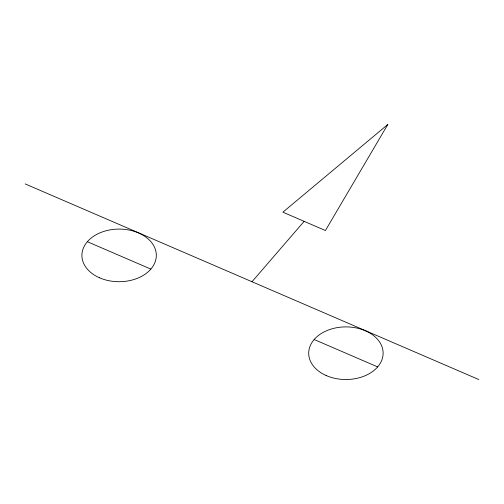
<?xml version="1.0" encoding="UTF-8"?>
<svg xmlns="http://www.w3.org/2000/svg" width="504" height="504" viewBox="0 0 504 504"><rect width="100%" height="100%" fill="white"/><g stroke="black" fill="none" stroke-linecap="round" stroke-linejoin="round"><path stroke-width="0.76" d="M252 281.736L304.145 221.351M25.2 183.928L478.8 379.544M87.356 241.712L150.86 269.098M314.156 339.513L377.66 366.899M387.822 124.457L325.408 230.523L282.883 212.184L387.822 124.457M99.32 277.704A37.214 26.315 -0.1 0 0 156.297 256.347A37.214 26.315 -0.1 0 0 101.713 232.155A37.214 26.315 -0.1 0 0 99.32 277.704M326.12 375.511A37.214 26.315 -0.1 0 0 383.097 354.154A37.214 26.315 -0.1 0 0 328.514 329.962A37.214 26.315 -0.1 0 0 326.12 375.511"/></g></svg>
